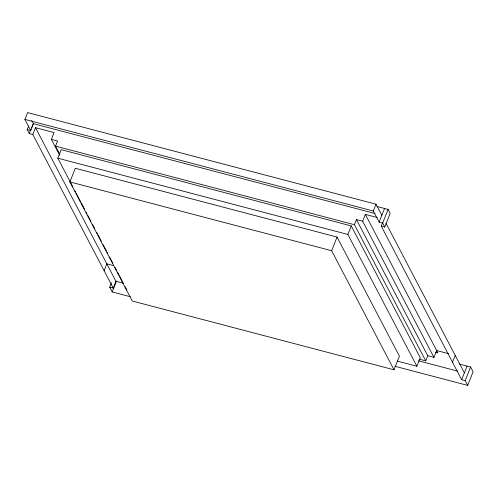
<?xml version="1.0" encoding="UTF-8"?>
<svg xmlns="http://www.w3.org/2000/svg" width="498" height="498" viewBox="0 0 498 498"><rect width="100%" height="100%" fill="white"/><g stroke="black" fill="none" stroke-linecap="round" stroke-linejoin="round"><path stroke-width="0.75" d="M31.71 120.441L33.422 123.709L30.72 130.532L24.9 119.42L27.602 112.592L376.021 204.192L381.841 215.304M32.8 134.504L35.501 127.675L115.947 281.289L113.245 288.118L32.8 134.504L29.264 133.57L27.185 129.605L28.604 126.013M29.264 133.57L30.969 129.262M31.536 127.824L32.961 124.232M59.654 155.202L51.369 139.384L54.07 132.561L35.501 127.675M59.853 154.38L55.533 146.132L57.563 141.009L51.369 139.384M72.92 187.024L57.824 158.196L61.198 149.668L351.252 225.918L420.268 357.707L416.894 366.242L397.354 361.1M69.894 181.913L75.298 168.268L337.053 237.085L399.415 356.17L394.011 369.815L132.256 301.004L69.894 181.913L331.649 250.731L394.011 369.815M104.101 270.651L106.802 263.822L113.488 265.583M130.239 296.69L112.206 291.946L109.709 287.184L111.415 282.876M112.206 291.946L116.47 281.171M331.649 250.731L337.053 237.085M416.894 366.242L347.878 234.452L351.252 225.918M356.456 219.593L427.757 355.74L425.728 360.857L354.433 224.71L356.456 219.593L362.65 221.218L433.945 357.365L436.646 350.542L448.536 353.667M362.65 221.218L365.351 214.395L377.235 217.52M377.017 206.502L388.079 209.409L390.158 213.381L384.755 227.032L382.676 223.06L379.14 222.133L373.319 211.015L376.021 204.192M379.14 222.133L384.543 208.481M459.542 364.088L470.604 366.995L473.1 371.757L467.697 385.408L465.2 380.64L461.665 379.713L381.219 226.098L382.57 222.687M382.676 223.06L388.079 209.409M452.52 362.245L455.222 355.423M461.665 379.713L467.068 366.067M465.2 380.64L470.604 366.995M24.9 119.42L373.319 211.015M33.422 123.709L375.069 213.524M27.185 129.605L30.72 130.532M381.219 226.098L384.755 227.032M55.533 146.132L354.433 224.71M57.824 158.196L347.878 234.452M435.638 352.329L437.898 352.92L365.351 214.395M427.757 355.74L433.945 357.365M419.721 359.276L425.728 360.857M115.947 281.289L123.473 283.269M418.463 360.82L457.594 371.11M109.709 287.184L113.245 288.118M394.796 366.242L467.697 385.408M386.081 223.403L464.366 372.89M74.719 190.46L75.435 191.83M76.157 193.205L80.464 201.441M81.186 202.811L84.423 208.992M86.216 212.422L86.938 213.798M87.654 215.167L90.891 221.342M92.69 224.779L94.844 228.893M96.643 232.329L97.359 233.699M98.081 235.075L101.318 241.25M103.111 244.68L106.348 250.861M107.07 252.231L107.786 253.607M109.585 257.036L112.816 263.218M114.976 267.333L116.775 270.763M117.491 272.138L119.29 275.568M120.006 276.944L123.243 283.119M125.042 286.555L126.841 289.985"/></g></svg>
